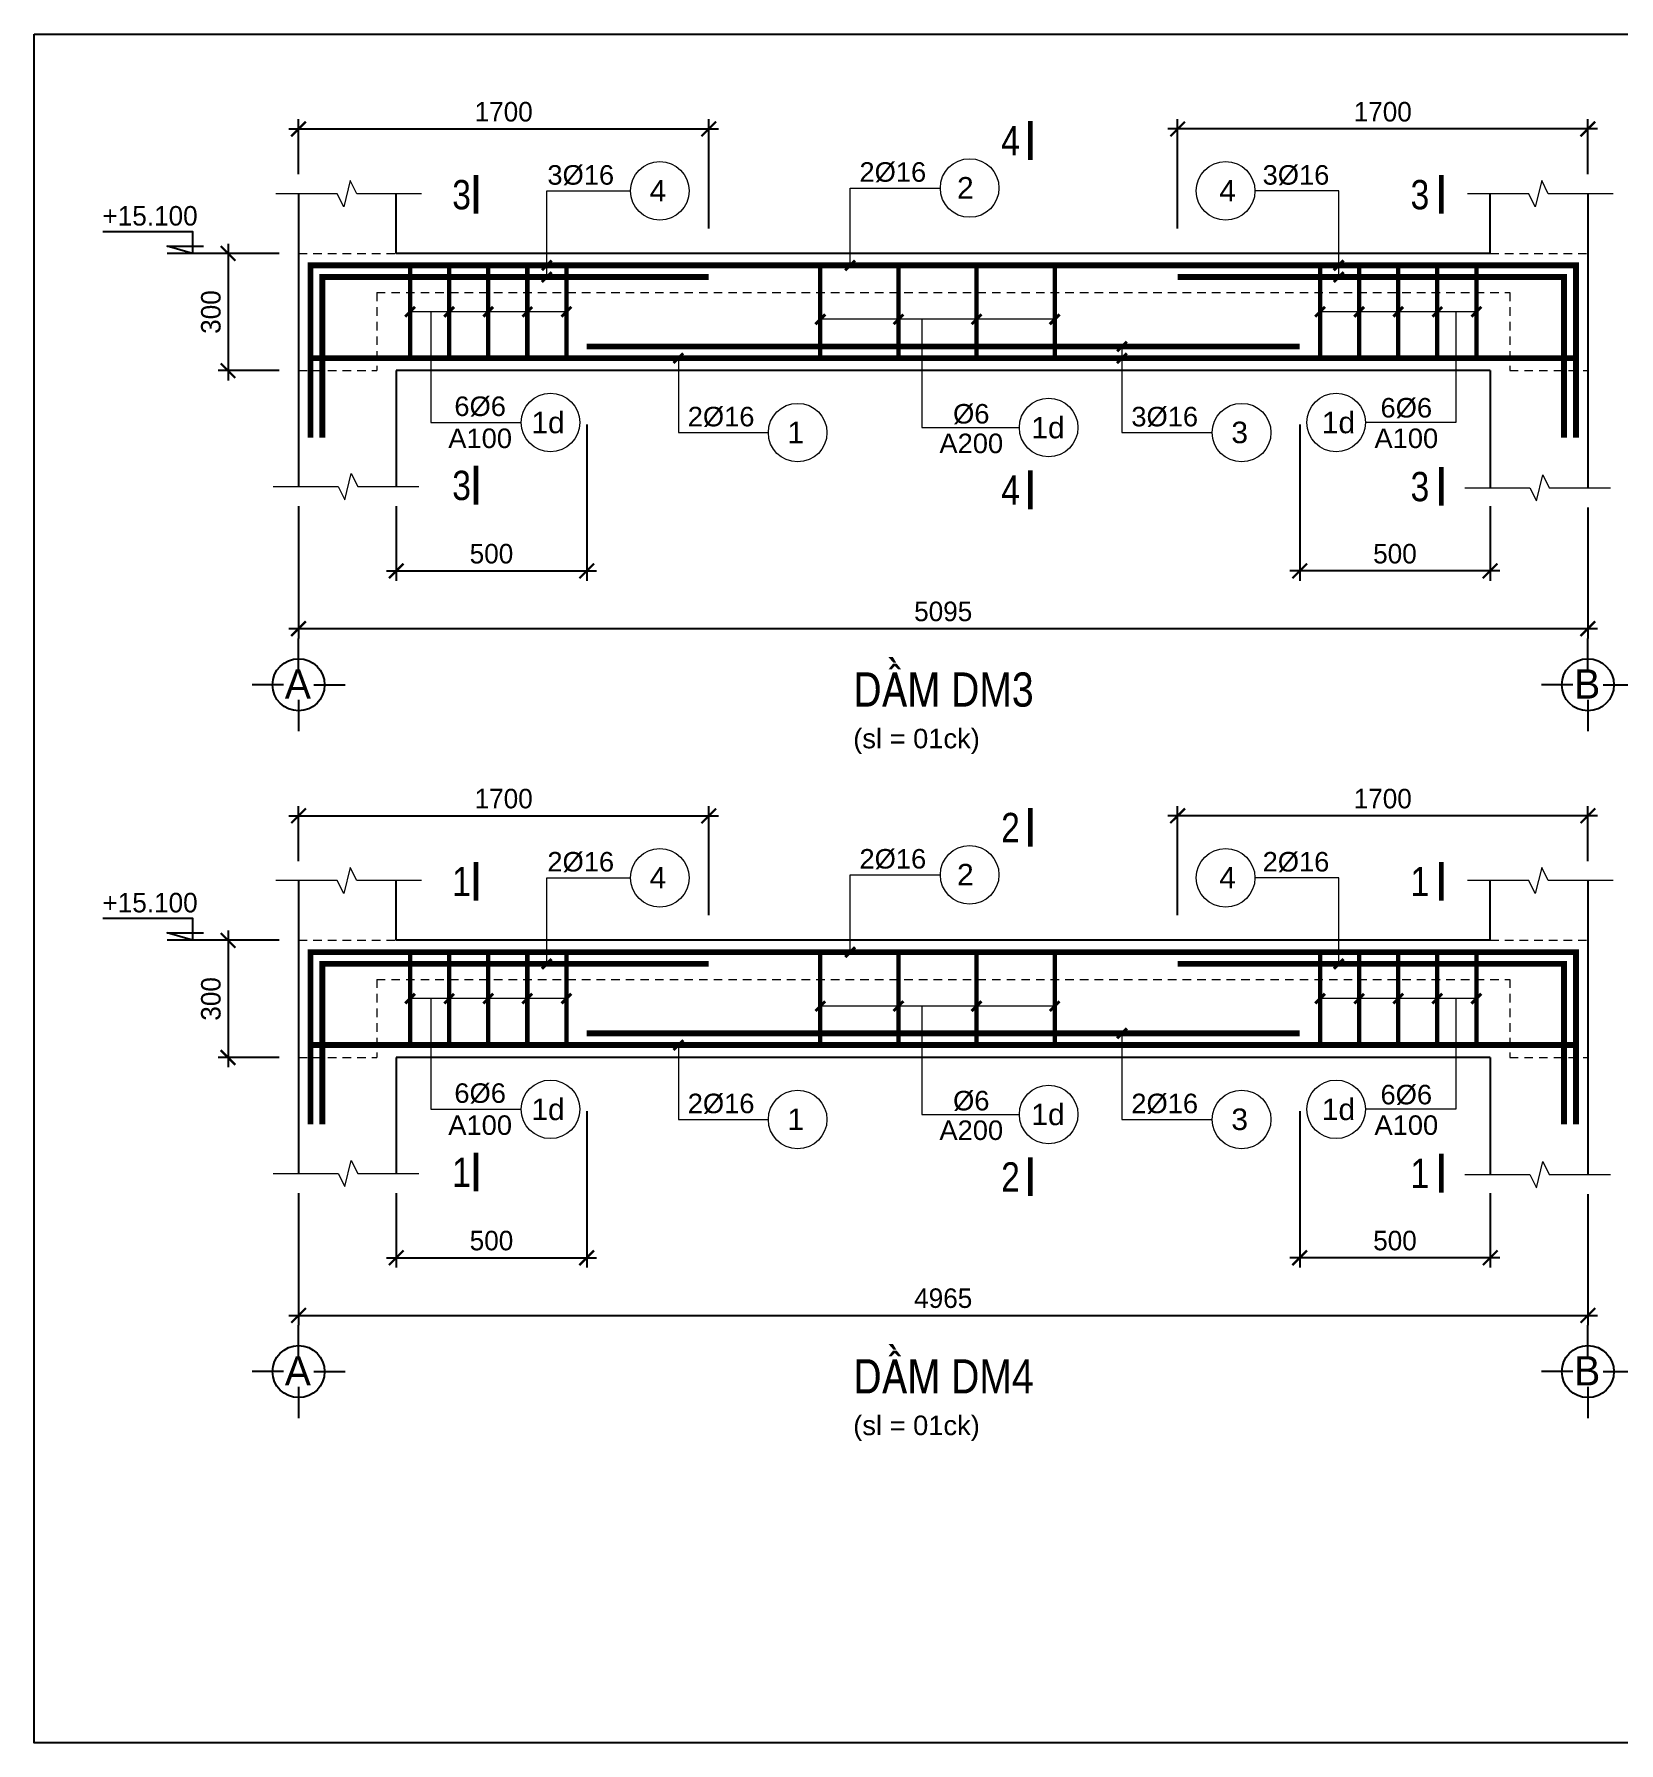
# Model space of a CAD drawing. Header units: millimetres. Extents: x -559287 to -299624, y 2351330 to 2655682.
# Drawn here: x -509398 to -493174, y 2387725 to 2405223 of the extents above; entities that cross this region are included whole.
import ezdxf
from ezdxf.enums import TextEntityAlignment as Align

# ---------------------------------------------------------------- set-up
doc = ezdxf.new("R2010")
doc.units = ezdxf.units.MM
doc.header["$LTSCALE"] = 10
doc.linetypes.add('HIDDEN', pattern=[0.3, 0.175, -0.125])
doc.linetypes.add('HIDDENX2', pattern=[0.75, 0.5, -0.25])
doc.layers.get('0').update_dxf_attribs({"lineweight": 20})
doc.layers.get('Defpoints').update_dxf_attribs({"lineweight": 20})
for name, color, linetype, lineweight in [('Dim', 251, 'Continuous', 15), ('Net khuat', 76, 'HIDDENX2', 15), ('Net manh', 8, 'Continuous', 13), ('Net thay', 4, 'Continuous', 25), ('Text', 54, 'Continuous', 25), ('Thep dai', 2, 'Continuous', 50), ('Thep doc', 140, 'Continuous', 60)]:
    doc.layers.add(name, color=color, linetype=linetype, lineweight=lineweight)
doc.layers.add('ththep', color=3, linetype='Continuous')
doc.styles.add('HELVE', font='VHAVAN.TTF', dxfattribs={"height": 800})
doc.styles.add('IN-NHO', font='VHELVEN.TTF', dxfattribs={"height": 200})
doc.styles.add('NGHIA5', font='arial_0.ttf', dxfattribs={"height": 180})
doc.styles.get("Standard").update_dxf_attribs({"font": 'nghia5.shx', "height": 200})
doc.styles.add('STYLE1-S1', font='VHARIALN.TTF')
doc.dimstyles.new('dim25', dxfattribs={"dimscale": 100, "dimtxt": 200, "dimasz": 1.5, "dimexe": 1, "dimexo": 2, "dimgap": 0.75, "dimtad": 1, "dimdec": 0, "dimlfac": 0.25, "dimzin": 0, "dimdsep": 46, "dimtxsty": 'Standard', "dimblk1": 'ARCHTICK', "dimblk2": 'ARCHTICK', "dimsah": 1, "dimcen": 0.09, "dimdle": 1, "dimclrd": 256, "dimclre": 256, "dimclrt": 54, "dimadec": 0, "dimazin": 0, "dimtfac": 1, "dimtdec": 0, "dimtofl": 0, "dimtmove": 2, "dimatfit": 3, "dimfxl": 0, "dimtolj": 1, "dimtzin": 0, "dimarcsym": 0})

# ---------------------------------------------------------------- blocks, each defined once
blk = doc.blocks.new('_ARCHTICK')
at = {"color": 0, "linetype": 'ByBlock', "const_width": 0.15}
blk.add_lwpolyline([(-0.5, -0.5), (0.5, 0.5)], dxfattribs=at)
blk = doc.blocks.new('*D493')
at = {"layer": 'Defpoints', "color": 0, "ltscale": 10, "transparency": 16777216}
for p in [(-506691, 2400589), (-493491, 2400577), (-493491, 2399135)]:
    blk.add_point(p, dxfattribs=at)
at = {"layer": 'Dim', "lineweight": -2, "ltscale": 10, "transparency": 16777216}
for p, q in [((-506691, 2400389), (-506691, 2399035)), ((-493491, 2400377), (-493491, 2399035)), ((-506791, 2399135), (-493391, 2399135))]:
    blk.add_line(p, q, dxfattribs=at)
at = {"layer": 'Dim', "lineweight": -2, "ltscale": 10, "transparency": 16777216, "xscale": 150, "yscale": 150, "zscale": 150, "rotation": 180}
blk.add_blockref('_ARCHTICK', (-506691, 2399135), dxfattribs=at)
at = {"layer": 'Dim', "lineweight": -2, "ltscale": 10, "transparency": 16777216, "xscale": 150, "yscale": 150, "zscale": 150}
blk.add_blockref('_ARCHTICK', (-493491, 2399135), dxfattribs=at)
at = {"layer": 'Dim', "color": 54, "ltscale": 10, "transparency": 16777216, "insert": (-500091, 2399310), "char_height": 200, "attachment_point": 5}
blk.add_mtext('\\A1;5095', dxfattribs=at)
blk = doc.blocks.new('*D494')
at = {"layer": 'Defpoints', "color": 0, "ltscale": 3, "transparency": 16777216}
for p in [(-497691, 2404252), (-493491, 2403589), (-497691, 2403034)]:
    blk.add_point(p, dxfattribs=at)
at = {"layer": 'Dim', "lineweight": -2, "ltscale": 3, "transparency": 16777216}
for p, q in [((-493391, 2404252), (-497791, 2404252)), ((-497691, 2403234), (-497691, 2404352)), ((-493491, 2403789), (-493491, 2404352))]:
    blk.add_line(p, q, dxfattribs=at)
at = {"layer": 'Dim', "lineweight": -2, "ltscale": 3, "transparency": 16777216, "xscale": 150, "yscale": 150, "zscale": 150, "rotation": 180}
blk.add_blockref('_ARCHTICK', (-497691, 2404252), dxfattribs=at)
at = {"layer": 'Dim', "lineweight": -2, "ltscale": 3, "transparency": 16777216, "xscale": 150, "yscale": 150, "zscale": 150}
blk.add_blockref('_ARCHTICK', (-493491, 2404252), dxfattribs=at)
at = {"layer": 'Dim', "color": 54, "ltscale": 3, "transparency": 16777216, "insert": (-495591, 2404427), "char_height": 200, "attachment_point": 5}
blk.add_mtext('\\A1;1700', dxfattribs=at)
blk = doc.blocks.new('*D495')
at = {"layer": 'Defpoints', "color": 0, "ltscale": 10, "transparency": 16777216}
for p in [(-503741, 2401426), (-505691, 2400589), (-503741, 2399726)]:
    blk.add_point(p, dxfattribs=at)
at = {"layer": 'Dim', "lineweight": -2, "ltscale": 10, "transparency": 16777216}
for p, q in [((-503741, 2401226), (-503741, 2399626)), ((-505691, 2400389), (-505691, 2399626)), ((-505791, 2399726), (-503641, 2399726))]:
    blk.add_line(p, q, dxfattribs=at)
at = {"layer": 'Dim', "lineweight": -2, "ltscale": 10, "transparency": 16777216, "xscale": 150, "yscale": 150, "zscale": 150, "rotation": 180}
blk.add_blockref('_ARCHTICK', (-505691, 2399726), dxfattribs=at)
at = {"layer": 'Dim', "lineweight": -2, "ltscale": 10, "transparency": 16777216, "xscale": 150, "yscale": 150, "zscale": 150}
blk.add_blockref('_ARCHTICK', (-503741, 2399726), dxfattribs=at)
at = {"layer": 'Dim', "color": 54, "ltscale": 10, "transparency": 16777216, "insert": (-504716, 2399901), "char_height": 200, "attachment_point": 5}
blk.add_mtext('\\A1;500', dxfattribs=at)
blk = doc.blocks.new('truc ngang-helve')
for points in [[(0, -4.8), (0, 0)], [(-2.33, -7.13), (-7.13, -7.13)], [(2.33, -7.13), (7.13, -7.13)], [(0, -9.45), (0, -14.26)]]:
    blk.add_lwpolyline(points)
blk.add_circle((0, -7.13), 4)
at = {"style": 'HELVE'}
blk.add_attdef('A', text='', height=4.5, dxfattribs=at).set_placement((0.03, -7.01), align=Align.MIDDLE_CENTER)
blk = doc.blocks.new('*D496')
at = {"layer": 'Defpoints', "color": 0, "ltscale": 10, "transparency": 16777216}
for p in [(-496441, 2401426), (-494491, 2400589), (-496441, 2399726)]:
    blk.add_point(p, dxfattribs=at)
at = {"layer": 'Dim', "lineweight": -2, "ltscale": 10, "transparency": 16777216}
for p, q in [((-496441, 2401226), (-496441, 2399626)), ((-494491, 2400389), (-494491, 2399626)), ((-494391, 2399726), (-496541, 2399726))]:
    blk.add_line(p, q, dxfattribs=at)
at = {"layer": 'Dim', "lineweight": -2, "ltscale": 10, "transparency": 16777216, "xscale": 150, "yscale": 150, "zscale": 150, "rotation": 180}
blk.add_blockref('_ARCHTICK', (-496441, 2399726), dxfattribs=at)
at = {"layer": 'Dim', "lineweight": -2, "ltscale": 10, "transparency": 16777216, "xscale": 150, "yscale": 150, "zscale": 150}
blk.add_blockref('_ARCHTICK', (-494491, 2399726), dxfattribs=at)
at = {"layer": 'Dim', "color": 54, "ltscale": 10, "transparency": 16777216, "insert": (-495466, 2399901), "char_height": 200, "attachment_point": 5}
blk.add_mtext('\\A1;500', dxfattribs=at)
blk = doc.blocks.new('*D497')
at = {"layer": 'Defpoints', "color": 0, "ltscale": 3, "transparency": 16777216}
for p in [(-506691, 2402977), (-507413, 2401777), (-506691, 2401777)]:
    blk.add_point(p, dxfattribs=at)
at = {"layer": 'Dim', "lineweight": -2, "ltscale": 3, "transparency": 16777216}
for p, q in [((-507413, 2403077), (-507413, 2401677)), ((-506891, 2402977), (-507513, 2402977)), ((-506891, 2401777), (-507513, 2401777))]:
    blk.add_line(p, q, dxfattribs=at)
at = {"layer": 'Dim', "lineweight": -2, "ltscale": 3, "transparency": 16777216, "xscale": 150, "yscale": 150, "zscale": 150}
for p, rotation in [((-507413, 2402977), 90), ((-507413, 2401777), 270)]:
    blk.add_blockref('_ARCHTICK', p, dxfattribs=dict(at, rotation=rotation))
at = {"layer": 'Dim', "color": 54, "ltscale": 3, "transparency": 16777216, "insert": (-507588, 2402377), "char_height": 200, "attachment_point": 5, "rotation": 90}
blk.add_mtext('\\A1;300', dxfattribs=at)
blk = doc.blocks.new('*D498')
at = {"layer": 'Defpoints', "color": 0, "ltscale": 3, "transparency": 16777216}
for p in [(-502491, 2404252), (-506691, 2403589), (-502491, 2403034)]:
    blk.add_point(p, dxfattribs=at)
at = {"layer": 'Dim', "lineweight": -2, "ltscale": 3, "transparency": 16777216}
for p, q in [((-506791, 2404252), (-502391, 2404252)), ((-506691, 2403789), (-506691, 2404352)), ((-502491, 2403234), (-502491, 2404352))]:
    blk.add_line(p, q, dxfattribs=at)
at = {"layer": 'Dim', "lineweight": -2, "ltscale": 3, "transparency": 16777216, "xscale": 150, "yscale": 150, "zscale": 150, "rotation": 180}
blk.add_blockref('_ARCHTICK', (-506691, 2404252), dxfattribs=at)
at = {"layer": 'Dim', "lineweight": -2, "ltscale": 3, "transparency": 16777216, "xscale": 150, "yscale": 150, "zscale": 150}
blk.add_blockref('_ARCHTICK', (-502491, 2404252), dxfattribs=at)
at = {"layer": 'Dim', "color": 54, "ltscale": 3, "transparency": 16777216, "insert": (-504591, 2404427), "char_height": 200, "attachment_point": 5}
blk.add_mtext('\\A1;1700', dxfattribs=at)
blk = doc.blocks.new('*D507')
at = {"layer": 'Defpoints', "color": 0, "ltscale": 10, "transparency": 16777216}
for p in [(-506691, 2393555), (-493491, 2393543), (-493491, 2392102)]:
    blk.add_point(p, dxfattribs=at)
at = {"layer": 'Dim', "lineweight": -2, "ltscale": 10, "transparency": 16777216}
for p, q in [((-506691, 2393355), (-506691, 2392002)), ((-493491, 2393343), (-493491, 2392002)), ((-506791, 2392102), (-493391, 2392102))]:
    blk.add_line(p, q, dxfattribs=at)
at = {"layer": 'Dim', "lineweight": -2, "ltscale": 10, "transparency": 16777216, "xscale": 150, "yscale": 150, "zscale": 150, "rotation": 180}
blk.add_blockref('_ARCHTICK', (-506691, 2392102), dxfattribs=at)
at = {"layer": 'Dim', "lineweight": -2, "ltscale": 10, "transparency": 16777216, "xscale": 150, "yscale": 150, "zscale": 150}
blk.add_blockref('_ARCHTICK', (-493491, 2392102), dxfattribs=at)
at = {"layer": 'Dim', "color": 54, "ltscale": 10, "transparency": 16777216, "insert": (-500091, 2392277), "char_height": 200, "attachment_point": 5}
blk.add_mtext('\\A1;4965', dxfattribs=at)
blk = doc.blocks.new('*D508')
at = {"layer": 'Defpoints', "color": 0, "ltscale": 3, "transparency": 16777216}
for p in [(-497691, 2397218), (-493491, 2396555), (-497691, 2396001)]:
    blk.add_point(p, dxfattribs=at)
at = {"layer": 'Dim', "lineweight": -2, "ltscale": 3, "transparency": 16777216}
for p, q in [((-493391, 2397218), (-497791, 2397218)), ((-497691, 2396201), (-497691, 2397318)), ((-493491, 2396755), (-493491, 2397318))]:
    blk.add_line(p, q, dxfattribs=at)
at = {"layer": 'Dim', "lineweight": -2, "ltscale": 3, "transparency": 16777216, "xscale": 150, "yscale": 150, "zscale": 150, "rotation": 180}
blk.add_blockref('_ARCHTICK', (-497691, 2397218), dxfattribs=at)
at = {"layer": 'Dim', "lineweight": -2, "ltscale": 3, "transparency": 16777216, "xscale": 150, "yscale": 150, "zscale": 150}
blk.add_blockref('_ARCHTICK', (-493491, 2397218), dxfattribs=at)
at = {"layer": 'Dim', "color": 54, "ltscale": 3, "transparency": 16777216, "insert": (-495591, 2397393), "char_height": 200, "attachment_point": 5}
blk.add_mtext('\\A1;1700', dxfattribs=at)
blk = doc.blocks.new('*D509')
at = {"layer": 'Defpoints', "color": 0, "ltscale": 10, "transparency": 16777216}
for p in [(-503741, 2394392), (-505691, 2393555), (-503741, 2392692)]:
    blk.add_point(p, dxfattribs=at)
at = {"layer": 'Dim', "lineweight": -2, "ltscale": 10, "transparency": 16777216}
for p, q in [((-503741, 2394192), (-503741, 2392592)), ((-505691, 2393355), (-505691, 2392592)), ((-505791, 2392692), (-503641, 2392692))]:
    blk.add_line(p, q, dxfattribs=at)
at = {"layer": 'Dim', "lineweight": -2, "ltscale": 10, "transparency": 16777216, "xscale": 150, "yscale": 150, "zscale": 150, "rotation": 180}
blk.add_blockref('_ARCHTICK', (-505691, 2392692), dxfattribs=at)
at = {"layer": 'Dim', "lineweight": -2, "ltscale": 10, "transparency": 16777216, "xscale": 150, "yscale": 150, "zscale": 150}
blk.add_blockref('_ARCHTICK', (-503741, 2392692), dxfattribs=at)
at = {"layer": 'Dim', "color": 54, "ltscale": 10, "transparency": 16777216, "insert": (-504716, 2392867), "char_height": 200, "attachment_point": 5}
blk.add_mtext('\\A1;500', dxfattribs=at)
blk = doc.blocks.new('*D510')
at = {"layer": 'Defpoints', "color": 0, "ltscale": 10, "transparency": 16777216}
for p in [(-496441, 2394392), (-494491, 2393555), (-496441, 2392692)]:
    blk.add_point(p, dxfattribs=at)
at = {"layer": 'Dim', "lineweight": -2, "ltscale": 10, "transparency": 16777216}
for p, q in [((-496441, 2394192), (-496441, 2392592)), ((-494491, 2393355), (-494491, 2392592)), ((-494391, 2392692), (-496541, 2392692))]:
    blk.add_line(p, q, dxfattribs=at)
at = {"layer": 'Dim', "lineweight": -2, "ltscale": 10, "transparency": 16777216, "xscale": 150, "yscale": 150, "zscale": 150, "rotation": 180}
blk.add_blockref('_ARCHTICK', (-496441, 2392692), dxfattribs=at)
at = {"layer": 'Dim', "lineweight": -2, "ltscale": 10, "transparency": 16777216, "xscale": 150, "yscale": 150, "zscale": 150}
blk.add_blockref('_ARCHTICK', (-494491, 2392692), dxfattribs=at)
at = {"layer": 'Dim', "color": 54, "ltscale": 10, "transparency": 16777216, "insert": (-495466, 2392867), "char_height": 200, "attachment_point": 5}
blk.add_mtext('\\A1;500', dxfattribs=at)
blk = doc.blocks.new('*D511')
at = {"layer": 'Defpoints', "color": 0, "ltscale": 3, "transparency": 16777216}
for p in [(-506691, 2395943), (-507413, 2394743), (-506691, 2394743)]:
    blk.add_point(p, dxfattribs=at)
at = {"layer": 'Dim', "lineweight": -2, "ltscale": 3, "transparency": 16777216}
for p, q in [((-507413, 2396043), (-507413, 2394643)), ((-506891, 2395943), (-507513, 2395943)), ((-506891, 2394743), (-507513, 2394743))]:
    blk.add_line(p, q, dxfattribs=at)
at = {"layer": 'Dim', "lineweight": -2, "ltscale": 3, "transparency": 16777216, "xscale": 150, "yscale": 150, "zscale": 150}
for p, rotation in [((-507413, 2395943), 90), ((-507413, 2394743), 270)]:
    blk.add_blockref('_ARCHTICK', p, dxfattribs=dict(at, rotation=rotation))
at = {"layer": 'Dim', "color": 54, "ltscale": 3, "transparency": 16777216, "insert": (-507588, 2395343), "char_height": 200, "attachment_point": 5, "rotation": 90}
blk.add_mtext('\\A1;300', dxfattribs=at)
blk = doc.blocks.new('*D512')
at = {"layer": 'Defpoints', "color": 0, "ltscale": 3, "transparency": 16777216}
for p in [(-502491, 2397218), (-506691, 2396555), (-502491, 2396001)]:
    blk.add_point(p, dxfattribs=at)
at = {"layer": 'Dim', "lineweight": -2, "ltscale": 3, "transparency": 16777216}
for p, q in [((-506791, 2397218), (-502391, 2397218)), ((-506691, 2396755), (-506691, 2397318)), ((-502491, 2396201), (-502491, 2397318))]:
    blk.add_line(p, q, dxfattribs=at)
at = {"layer": 'Dim', "lineweight": -2, "ltscale": 3, "transparency": 16777216, "xscale": 150, "yscale": 150, "zscale": 150, "rotation": 180}
blk.add_blockref('_ARCHTICK', (-506691, 2397218), dxfattribs=at)
at = {"layer": 'Dim', "lineweight": -2, "ltscale": 3, "transparency": 16777216, "xscale": 150, "yscale": 150, "zscale": 150}
blk.add_blockref('_ARCHTICK', (-502491, 2397218), dxfattribs=at)
at = {"layer": 'Dim', "color": 54, "ltscale": 3, "transparency": 16777216, "insert": (-504591, 2397393), "char_height": 200, "attachment_point": 5}
blk.add_mtext('\\A1;1700', dxfattribs=at)
blk = doc.blocks.new('A$C17747A8B')
blk.add_line((0, 0), (525, 0))
blk.add_lwpolyline([(1183, 225), (263, 225), (263, 0), (525, 75), (150, 75)])
at = {"layer": 'Text'}
blk.add_attdef('+3.900', (183, 286), '', height=180, dxfattribs=at)

msp = doc.modelspace()

# ---------------------------------------------------------------- linework, layer by layer
at = {"layer": 'Net khuat', "linetype": 'HIDDEN', "ltscale": 50}
for p, q in [((-506690.8, 2402977.1), (-505690.8, 2402977.1)), ((-494490.8, 2402977.1), (-493490.9, 2402977.1)), ((-505890.9, 2402577.1), (-494290.7, 2402577.1)), ((-505890.9, 2402577.1), (-505890.9, 2401777.1)), ((-494290.7, 2402577.1), (-494290.7, 2401777.1)), ((-506690.8, 2401777.1), (-505890.9, 2401777.1)), ((-494290.7, 2401777.1), (-493490.7, 2401777.1)), ((-506690.8, 2395943.4), (-505690.8, 2395943.4)), ((-494490.8, 2395943.4), (-493490.9, 2395943.4)), ((-505890.9, 2395543.4), (-494290.7, 2395543.4)), ((-505890.9, 2395543.4), (-505890.9, 2394743.4)), ((-494290.7, 2395543.4), (-494290.7, 2394743.4)), ((-506690.8, 2394743.4), (-505890.9, 2394743.4)), ((-494290.7, 2394743.4), (-493490.7, 2394743.4))]:
    msp.add_line(p, q, dxfattribs=at)
at = {"layer": 'Net manh'}
for p, q in [((-503949.1, 2402379.7), (-505549.1, 2402379.7)), ((-498949.4, 2402302.5), (-501349.4, 2402302.5)), ((-494632.5, 2402379.7), (-496232.5, 2402379.7)), ((-503949.1, 2395346.1), (-505549.1, 2395346.1)), ((-494632.5, 2395346.1), (-496232.5, 2395346.1)), ((-498949.4, 2395268.8), (-501349.4, 2395268.8))]:
    msp.add_line(p, q, dxfattribs=at)
for points in [[(-505430.8, 2403588.9), (-506096, 2403588.9), (-506163.2, 2403723), (-506228.8, 2403454.8), (-506296, 2403588.9), (-506923.4, 2403588.9)], [(-493230.8, 2403588.9), (-493896, 2403588.9), (-493963.2, 2403723), (-494028.8, 2403454.8), (-494096, 2403588.9), (-494723.4, 2403588.9)], [(-504149.7, 2402735.2), (-504149.7, 2403617.2), (-503292, 2403617.2)], [(-501044.4, 2402855.2), (-501044.4, 2403647.2), (-500120.3, 2403647.2)], [(-496041.9, 2402735.2), (-496041.9, 2403617.2), (-496899.6, 2403617.2)], [(-505337.9, 2402379.7), (-505337.9, 2401245.9), (-504412.6, 2401245.9)], [(-500309.8, 2402302.5), (-500309.8, 2401193.8), (-499311.6, 2401193.8)], [(-494843.6, 2402379.7), (-494843.6, 2401245.9), (-495768.9, 2401245.9)], [(-498260.9, 2402024), (-498260.9, 2401142.1), (-497335.8, 2401142.1)], [(-502802.7, 2401904), (-502802.7, 2401142.1), (-501881.4, 2401142.1)], [(-506950.7, 2400589), (-506285.5, 2400589), (-506218.3, 2400454.9), (-506152.7, 2400723.1), (-506085.5, 2400589), (-505458.1, 2400589)], [(-494750.7, 2400577), (-494085.5, 2400577), (-494018.3, 2400442.9), (-493952.7, 2400711.1), (-493885.5, 2400577), (-493258.1, 2400577)], [(-505430.8, 2396555.2), (-506096, 2396555.2), (-506163.2, 2396689.3), (-506228.8, 2396421.1), (-506296, 2396555.2), (-506923.4, 2396555.2)], [(-493230.8, 2396555.2), (-493896, 2396555.2), (-493963.2, 2396689.3), (-494028.8, 2396421.1), (-494096, 2396555.2), (-494723.4, 2396555.2)], [(-504149.7, 2395701.5), (-504149.7, 2396583.5), (-503292, 2396583.5)], [(-501044.4, 2395821.5), (-501044.4, 2396613.5), (-500120.3, 2396613.5)], [(-496041.9, 2395701.5), (-496041.9, 2396583.5), (-496899.6, 2396583.5)], [(-505337.9, 2395346.1), (-505337.9, 2394212.2), (-504412.6, 2394212.2)], [(-494843.6, 2395346.1), (-494843.6, 2394212.2), (-495768.9, 2394212.2)], [(-500309.8, 2395268.8), (-500309.8, 2394160.1), (-499311.6, 2394160.1)], [(-498260.9, 2394990.3), (-498260.9, 2394108.4), (-497335.8, 2394108.4)], [(-502802.7, 2394870.3), (-502802.7, 2394108.4), (-501881.4, 2394108.4)], [(-506950.7, 2393555.3), (-506285.5, 2393555.3), (-506218.3, 2393421.2), (-506152.7, 2393689.4), (-506085.5, 2393555.3), (-505458.1, 2393555.3)], [(-494750.7, 2393543.3), (-494085.5, 2393543.3), (-494018.3, 2393409.2), (-493952.7, 2393677.4), (-493885.5, 2393543.3), (-493258.1, 2393543.3)]]:
    msp.add_lwpolyline(points, dxfattribs=at)
at = {"layer": 'Net manh', "const_width": 30}
for points in [[(-504199.7, 2402805.2), (-504099.7, 2402905.2)], [(-501094.4, 2402805.2), (-500994.4, 2402905.2)], [(-496091.9, 2402805.2), (-495991.9, 2402905.2)], [(-504199.7, 2402685.2), (-504099.7, 2402785.2)], [(-496091.9, 2402685.2), (-495991.9, 2402785.2)], [(-505599.1, 2402329.7), (-505499.1, 2402429.7)], [(-505199.1, 2402329.7), (-505099.1, 2402429.7)], [(-504799.1, 2402329.7), (-504699.1, 2402429.7)], [(-504399.1, 2402329.7), (-504299.1, 2402429.7)], [(-503999.1, 2402329.7), (-503899.1, 2402429.7)], [(-501399.4, 2402252.5), (-501299.4, 2402352.5)], [(-500599.4, 2402252.5), (-500499.4, 2402352.5)], [(-499799.4, 2402252.5), (-499699.4, 2402352.5)], [(-498999.4, 2402252.5), (-498899.4, 2402352.5)], [(-496282.5, 2402329.7), (-496182.5, 2402429.7)], [(-495882.5, 2402329.7), (-495782.5, 2402429.7)], [(-495482.5, 2402329.7), (-495382.5, 2402429.7)], [(-495082.5, 2402329.7), (-494982.5, 2402429.7)], [(-494682.5, 2402329.7), (-494582.5, 2402429.7)], [(-502852.7, 2401854), (-502752.7, 2401954)], [(-498310.9, 2401974), (-498210.9, 2402074)], [(-498310.9, 2401854), (-498210.9, 2401954)], [(-501094.4, 2395771.5), (-500994.4, 2395871.5)], [(-504199.7, 2395651.5), (-504099.7, 2395751.5)], [(-496091.9, 2395651.5), (-495991.9, 2395751.5)], [(-505599.1, 2395296.1), (-505499.1, 2395396.1)], [(-505199.1, 2395296.1), (-505099.1, 2395396.1)], [(-504799.1, 2395296.1), (-504699.1, 2395396.1)], [(-504399.1, 2395296.1), (-504299.1, 2395396.1)], [(-503999.1, 2395296.1), (-503899.1, 2395396.1)], [(-501399.4, 2395218.8), (-501299.4, 2395318.8)], [(-500599.4, 2395218.8), (-500499.4, 2395318.8)], [(-499799.4, 2395218.8), (-499699.4, 2395318.8)], [(-498999.4, 2395218.8), (-498899.4, 2395318.8)], [(-496282.5, 2395296.1), (-496182.5, 2395396.1)], [(-495882.5, 2395296.1), (-495782.5, 2395396.1)], [(-495482.5, 2395296.1), (-495382.5, 2395396.1)], [(-495082.5, 2395296.1), (-494982.5, 2395396.1)], [(-494682.5, 2395296.1), (-494582.5, 2395396.1)], [(-502852.7, 2394820.3), (-502752.7, 2394920.3)], [(-498310.9, 2394940.3), (-498210.9, 2395040.3)]]:
    msp.add_lwpolyline(points, dxfattribs=at)
at = {"layer": 'Net manh'}
for centre in [(-502992, 2403617.2), (-499820.3, 2403647.2), (-497199.6, 2403617.2), (-504112.6, 2401245.9), (-501581.4, 2401142.1), (-499011.6, 2401193.8), (-497035.8, 2401142.1), (-496068.9, 2401245.9), (-502992, 2396583.5), (-499820.3, 2396613.5), (-497199.6, 2396583.5), (-504112.6, 2394212.2), (-499011.6, 2394160.1), (-496068.9, 2394212.2), (-501581.4, 2394108.4), (-497035.8, 2394108.4)]:
    msp.add_circle(centre, 300, dxfattribs=at)
at = {"layer": 'Net thay'}
for p, q in [((-506690.8, 2403588.9), (-506690.8, 2400589)), ((-505690.8, 2402977.1), (-505690.8, 2403588.9)), ((-494490.8, 2402977.1), (-494490.8, 2403588.9)), ((-493490.8, 2403588.9), (-493490.8, 2400577)), ((-505690.8, 2401777.1), (-505690.8, 2400589)), ((-494490.8, 2401777.1), (-494490.8, 2400577)), ((-506690.8, 2396555.2), (-506690.8, 2393555.3)), ((-505690.8, 2395943.4), (-505690.8, 2396555.2)), ((-494490.8, 2395943.4), (-494490.8, 2396555.2)), ((-493490.8, 2396555.2), (-493490.8, 2393543.3)), ((-505690.8, 2394743.4), (-505690.8, 2393555.3)), ((-494490.8, 2394743.4), (-494490.8, 2393543.3))]:
    msp.add_line(p, q, dxfattribs=at)
at = {"layer": 'Net thay', "ltscale": 10}
for p, q in [((-494490.8, 2402977.1), (-505690.8, 2402977.1)), ((-494490.8, 2401777.1), (-505690.8, 2401777.1)), ((-494490.8, 2395943.4), (-505690.8, 2395943.4)), ((-494490.8, 2394743.4), (-505690.8, 2394743.4))]:
    msp.add_line(p, q, dxfattribs=at)
at = {"layer": 'Text', "const_width": 50}
for points in [[(-499198.6, 2404332.9), (-499198.6, 2403935.7)], [(-504874.1, 2403780.3), (-504874.1, 2403383)], [(-494991.6, 2403780.3), (-494991.6, 2403383)], [(-504874.1, 2400802.9), (-504874.1, 2400405.6)], [(-499198.6, 2400754.7), (-499198.6, 2400357.5)], [(-494991.6, 2400790.9), (-494991.6, 2400393.6)], [(-499198.6, 2397299.3), (-499198.6, 2396902)], [(-504874.1, 2396746.6), (-504874.1, 2396349.3)], [(-494991.6, 2396746.6), (-494991.6, 2396349.3)], [(-504874.1, 2393769.2), (-504874.1, 2393371.9)], [(-499198.6, 2393721.1), (-499198.6, 2393323.8)], [(-494991.6, 2393757.2), (-494991.6, 2393359.9)]]:
    msp.add_lwpolyline(points, dxfattribs=at)
at = {"layer": 'Thep dai', "const_width": 45}
for points in [[(-505549.1, 2401904.3), (-505549.1, 2402855.2)], [(-505149.1, 2401904.3), (-505149.1, 2402855.2)], [(-504749.1, 2401904.3), (-504749.1, 2402855.2)], [(-504349.1, 2401904.3), (-504349.1, 2402855.2)], [(-503949.1, 2401904.3), (-503949.1, 2402855.2)], [(-501349.4, 2401904.3), (-501349.4, 2402855.2)], [(-500549.4, 2401904.3), (-500549.4, 2402855.2)], [(-499749.4, 2401904.3), (-499749.4, 2402855.2)], [(-498949.4, 2401904.3), (-498949.4, 2402855.2)], [(-496232.5, 2401904.3), (-496232.5, 2402855.2)], [(-495832.5, 2401904.3), (-495832.5, 2402855.2)], [(-495432.5, 2401904.3), (-495432.5, 2402855.2)], [(-495032.5, 2401904.3), (-495032.5, 2402855.2)], [(-494632.5, 2401904.3), (-494632.5, 2402855.2)], [(-505549.1, 2394870.6), (-505549.1, 2395821.5)], [(-505149.1, 2394870.6), (-505149.1, 2395821.5)], [(-504749.1, 2394870.6), (-504749.1, 2395821.5)], [(-504349.1, 2394870.6), (-504349.1, 2395821.5)], [(-503949.1, 2394870.6), (-503949.1, 2395821.5)], [(-501349.4, 2394870.6), (-501349.4, 2395821.5)], [(-500549.4, 2394870.6), (-500549.4, 2395821.5)], [(-499749.4, 2394870.6), (-499749.4, 2395821.5)], [(-498949.4, 2394870.6), (-498949.4, 2395821.5)], [(-496232.5, 2394870.6), (-496232.5, 2395821.5)], [(-495832.5, 2394870.6), (-495832.5, 2395821.5)], [(-495432.5, 2394870.6), (-495432.5, 2395821.5)], [(-495032.5, 2394870.6), (-495032.5, 2395821.5)], [(-494632.5, 2394870.6), (-494632.5, 2395821.5)]]:
    msp.add_lwpolyline(points, dxfattribs=at)
at = {"layer": 'Thep doc', "ltscale": 10, "const_width": 60}
for points in [[(-493612.6, 2401091.7), (-493612.6, 2402855.2), (-495252, 2402855.2), (-506568.9, 2402855.2), (-506568.9, 2401091.7)], [(-506447.1, 2401091.7), (-506447.1, 2402735.2), (-502490.8, 2402735.2)], [(-497690.8, 2402735.2), (-493734.5, 2402735.2), (-493734.5, 2401091.7)], [(-506568.9, 2401904.3), (-493612.6, 2401904.3)], [(-503741, 2402024.3), (-496440.5, 2402024.3)], [(-493612.6, 2394058), (-493612.6, 2395821.5), (-495252, 2395821.5), (-506568.9, 2395821.5), (-506568.9, 2394058)], [(-506447.1, 2394058), (-506447.1, 2395701.5), (-502490.8, 2395701.5)], [(-497690.8, 2395701.5), (-493734.5, 2395701.5), (-493734.5, 2394058)], [(-503741, 2394990.6), (-496440.5, 2394990.6)], [(-506568.9, 2394870.6), (-493612.6, 2394870.6)]]:
    msp.add_lwpolyline(points, dxfattribs=at)
at = {"layer": 'ththep'}
msp.add_lwpolyline([(-509397.8, 2405222.6), (-484977.1, 2405222.6), (-484977.1, 2387724.7), (-509397.8, 2387724.7)], close=True, dxfattribs=at)

# ---------------------------------------------------------------- block references
at = {"layer": 'Net thay'}
ref = msp.add_blockref('A$C17747A8B', (-507512.7, 2402977.1), dxfattribs=dict(at, xscale=-1))
ref.add_attrib('+3.900', '+15.100', (-508698.4, 2403262.6), dxfattribs={"layer": 'Text', "height": 200})
ref = msp.add_blockref('truc ngang-helve', (-506690.8, 2399035.2), dxfattribs=dict(at, xscale=66.66666666662786, yscale=66.66666666651145, zscale=66.66666666666667))
ref.add_attrib('A', 'A', dxfattribs={"layer": 'Text', "height": 300, "style": 'HELVE'}).set_placement((-506698.1, 2398568.1), align=Align.MIDDLE_CENTER)
ref = msp.add_blockref('truc ngang-helve', (-493490.8, 2399035.2), dxfattribs=dict(at, xscale=66.66666666662786, yscale=66.66666666651145, zscale=66.66666666666667))
ref.add_attrib('A', 'b', dxfattribs={"layer": 'Text', "height": 300, "style": 'HELVE'}).set_placement((-493498.1, 2398568.1), align=Align.MIDDLE_CENTER)
ref = msp.add_blockref('A$C17747A8B', (-507512.7, 2395943.4), dxfattribs=dict(at, xscale=-1))
ref.add_attrib('+3.900', '+15.100', (-508698.4, 2396228.9), dxfattribs={"layer": 'Text', "height": 200})
ref = msp.add_blockref('truc ngang-helve', (-506690.8, 2392001.5), dxfattribs=dict(at, xscale=66.66666666662786, yscale=66.66666666651145, zscale=66.66666666666667))
ref.add_attrib('A', 'A', dxfattribs={"layer": 'Text', "height": 300, "style": 'HELVE'}).set_placement((-506698.1, 2391534.4), align=Align.MIDDLE_CENTER)
ref = msp.add_blockref('truc ngang-helve', (-493490.8, 2392001.5), dxfattribs=dict(at, xscale=66.66666666662786, yscale=66.66666666651145, zscale=66.66666666666667))
ref.add_attrib('A', 'b', dxfattribs={"layer": 'Text', "height": 300, "style": 'HELVE'}).set_placement((-493498.1, 2391534.4), align=Align.MIDDLE_CENTER)

# ---------------------------------------------------------------- texts
at = {"layer": 'Text'}
for s, height, style, p in [('4', 300, 'STYLE1-S1', (-499402.2, 2404131.8)), ('3', 300, 'STYLE1-S1', (-505022, 2403579.2)), ('4', 220, 'IN-NHO', (-503011.9, 2403619.2)), ('2', 220, 'IN-NHO', (-499864.2, 2403649.2)), ('4', 220, 'IN-NHO', (-497179.7, 2403619.2)), ('3', 300, 'STYLE1-S1', (-495210.6, 2403579.2)), ('1d', 220, 'IN-NHO', (-504137.2, 2401245.9)), ('1', 220, 'IN-NHO', (-501601.3, 2401144.1)), ('1d', 220, 'IN-NHO', (-499018.5, 2401193.8)), ('3', 220, 'IN-NHO', (-497055.8, 2401144.1)), ('1d', 220, 'IN-NHO', (-496044.4, 2401245.9)), ('3', 300, 'STYLE1-S1', (-505022, 2400601.7)), ('3', 300, 'STYLE1-S1', (-495210.6, 2400589.7)), ('4', 300, 'STYLE1-S1', (-499402.2, 2400553.6)), ('2', 300, 'STYLE1-S1', (-499402.2, 2397098.1)), ('1', 300, 'STYLE1-S1', (-505022, 2396545.5)), ('4', 220, 'IN-NHO', (-503011.9, 2396585.5)), ('2', 220, 'IN-NHO', (-499864.2, 2396615.5)), ('4', 220, 'IN-NHO', (-497179.7, 2396585.5)), ('1', 300, 'STYLE1-S1', (-495210.6, 2396545.5)), ('1d', 220, 'IN-NHO', (-504137.2, 2394212.2)), ('1d', 220, 'IN-NHO', (-499018.5, 2394160.1)), ('1d', 220, 'IN-NHO', (-496044.4, 2394212.2)), ('1', 220, 'IN-NHO', (-501601.3, 2394110.4)), ('3', 220, 'IN-NHO', (-497055.8, 2394110.4)), ('1', 300, 'STYLE1-S1', (-505022, 2393568.1)), ('2', 300, 'STYLE1-S1', (-499402.2, 2393519.9)), ('1', 300, 'STYLE1-S1', (-495210.6, 2393556.1))]:
    msp.add_text(s, height=height, dxfattribs=dict(at, style=style)).set_placement(p, align=Align.MIDDLE_CENTER)
at = {"layer": 'Text', "ltscale": 3, "style": 'NGHIA5'}
for s, p in [('3%%C16', (-503802.1, 2403681.4)), ('2%%C16', (-500606.8, 2403711.4)), ('3%%C16', (-496479.4, 2403681.4)), ('6%%C6', (-504831.9, 2401312.1)), ('2%%C16', (-502365.1, 2401206.3)), ('%%C6', (-499803.7, 2401235.1)), ('3%%C16', (-497823.3, 2401206.3)), ('6%%C6', (-495349.7, 2401297.1)), ('A100', (-504831.9, 2400984.1)), ('A200', (-499803.7, 2400932)), ('A100', (-495349.7, 2400984.1)), ('2%%C16', (-500606.8, 2396677.8)), ('2%%C16', (-503802.1, 2396647.8)), ('2%%C16', (-496479.4, 2396647.8)), ('6%%C6', (-504831.9, 2394278.4)), ('%%C6', (-499803.7, 2394201.4)), ('6%%C6', (-495349.7, 2394263.4)), ('2%%C16', (-502365.1, 2394172.6)), ('2%%C16', (-497823.3, 2394172.6)), ('A100', (-504831.9, 2393950.4)), ('A200', (-499803.7, 2393898.3)), ('A100', (-495349.7, 2393950.4))]:
    msp.add_text(s, height=200, dxfattribs=at).set_placement(p, align=Align.CENTER)
at = {"layer": 'Text', "style": 'STYLE1-S1'}
for s, p in [('DÇM Dm3', (-499164.7, 2398336.4)), ('DÇM Dm4', (-499164.7, 2391302.7))]:
    msp.add_text(s, height=350, dxfattribs=at).set_placement(p, align=Align.RIGHT)
at = {"layer": 'Text', "ltscale": 3, "style": 'NGHIA5'}
for p in [(-501012.4, 2397909.6), (-501012.4, 2390875.9)]:
    msp.add_text('(sl = 01ck)', height=200, dxfattribs=at).set_placement(p)

# ---------------------------------------------------------------- dimensions: what is measured, and where the dimension line sits
at = {"layer": 'Dim', "ltscale": 3}
for base, p1, p2, picture, middle in [((-502490.8, 2404252.1), (-506690.8, 2403588.9), (-502490.8, 2403034.5), '*D498', (-504590.8, 2404427.1)), ((-502490.8, 2397218.4), (-506690.8, 2396555.2), (-502490.8, 2396000.8), '*D512', (-504590.8, 2397393.4))]:
    dim = msp.add_linear_dim(base=base, p1=p1, p2=p2, text='1700', dimstyle='dim25', dxfattribs=at)
    dim.commit()
    dim.dimension.update_dxf_attribs({"geometry": picture, "text_midpoint": middle})
for base, p1, p2, picture, middle in [((-497690.8, 2404252.1), (-493490.8, 2403588.9), (-497690.8, 2403034.5), '*D494', (-495590.8, 2404427.1)), ((-497690.8, 2397218.4), (-493490.8, 2396555.2), (-497690.8, 2396000.8), '*D508', (-495590.8, 2397393.4))]:
    dim = msp.add_linear_dim(base=base, p1=p1, p2=p2, angle=180, text='1700', dimstyle='dim25', dxfattribs=at)
    dim.commit()
    dim.dimension.update_dxf_attribs({"geometry": picture, "text_midpoint": middle})
for base, p1, p2, picture, middle in [((-507412.7, 2401777.1), (-506690.7, 2402977.1), (-506690.8, 2401777.1), '*D497', (-507587.7, 2402377.1)), ((-507412.7, 2394743.4), (-506690.7, 2395943.4), (-506690.8, 2394743.4), '*D511', (-507587.7, 2395343.4))]:
    dim = msp.add_linear_dim(base=base, p1=p1, p2=p2, angle=90, dimstyle='dim25', dxfattribs=at)
    dim.commit()
    dim.dimension.update_dxf_attribs({"geometry": picture, "text_midpoint": middle})
at = {"layer": 'Dim', "ltscale": 10}
for base, p1, p2, picture, middle in [((-503741, 2399725.8), (-505690.8, 2400589), (-503741, 2401426), '*D495', (-504715.9, 2399900.8)), ((-503741, 2392692.1), (-505690.8, 2393555.3), (-503741, 2394392.3), '*D509', (-504715.9, 2392867.1))]:
    dim = msp.add_linear_dim(base=base, p1=p1, p2=p2, text='500', dimstyle='dim25', dxfattribs=at)
    dim.commit()
    dim.dimension.update_dxf_attribs({"geometry": picture, "text_midpoint": middle})
for base, p1, p2, text, picture, middle in [((-496440.5, 2399725.8), (-494490.8, 2400589), (-496440.5, 2401426), '500', '*D496', (-495465.6, 2399900.8)), ((-493490.8, 2399135.2), (-506690.8, 2400589), (-493490.8, 2400577), '5095', '*D493', (-500090.8, 2399310.2)), ((-496440.5, 2392692.1), (-494490.8, 2393555.3), (-496440.5, 2394392.3), '500', '*D510', (-495465.6, 2392867.1)), ((-493490.8, 2392101.5), (-506690.8, 2393555.3), (-493490.8, 2393543.3), '4965', '*D507', (-500090.8, 2392276.5))]:
    dim = msp.add_linear_dim(base=base, p1=p1, p2=p2, angle=180, text=text, dimstyle='dim25', dxfattribs=at)
    dim.commit()
    dim.dimension.update_dxf_attribs({"geometry": picture, "text_midpoint": middle})

doc.saveas('drawing.dxf')
